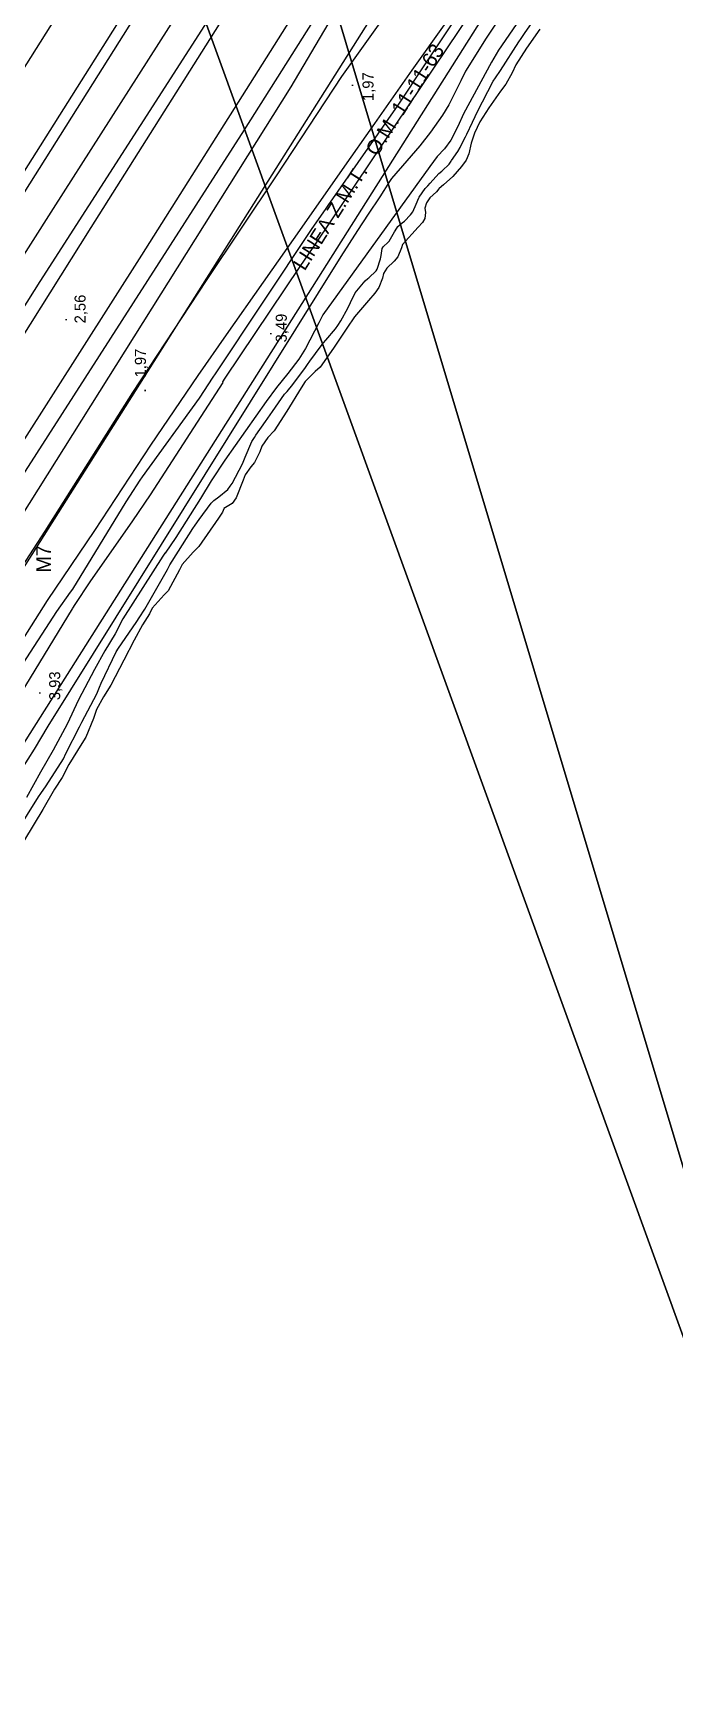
# Model space of a CAD drawing. Extents: x 731654 to 732244, y 4380181 to 4381208.
# Drawn here: x 731817.4 to 731904.6, y 4380297.4 to 4380524.4 of the extents above; entities that cross this region are included whole.
import ezdxf
from ezdxf.enums import TextEntityAlignment as Align

# ---------------------------------------------------------------- set-up
doc = ezdxf.new("R2010")
doc.units = 0
doc.linetypes.add('DASHED', pattern=[0])
doc.linetypes.add('HIDDEN', pattern=[0])
doc.layers.get('0').update_dxf_attribs({"linetype": 'CONTINUOUS'})
for name, color, linetype in [('14', 7, 'CONTINUOUS'), ('24', 7, 'CONTINUOUS'), ('25', 7, 'CONTINUOUS'), ('39', 7, 'CONTINUOUS'), ('40', 7, 'CONTINUOUS'), ('44', 7, 'CONTINUOUS'), ('48', 7, 'CONTINUOUS'), ('61', 7, 'CONTINUOUS'), ('8', 7, 'CONTINUOUS'), ('9', 7, 'CONTINUOUS')]:
    doc.layers.add(name, color=color, linetype=linetype)

msp = doc.modelspace()

# ---------------------------------------------------------------- linework, layer by layer
at = {"layer": '14', "color": 0, "linetype": 'CONTINUOUS'}
for points in [[(731890.96, 4380638.24), (731873.46, 4380610.4), (731849.88, 4380572.96), (731820.37, 4380526.54), (731800.62, 4380495.25), (731775.15, 4380454.89), (731750.17, 4380415.56), (731726.58, 4380378.33), (731704.44, 4380343.53), (731700, 4380336.54)], [(731700, 4380322.36), (731714.43, 4380345.08), (731733.32, 4380375.02), (731744.82, 4380393.08), (731762.01, 4380420.04), (731787.2, 4380459.75), (731812.97, 4380500.63), (731835.4, 4380536.19), (731865.25, 4380583.42), (731881.52, 4380609.04), (731896.43, 4380632.86)], [(731700, 4380299.34), (731709.73, 4380314.49), (731744.78, 4380370.23), (731782.48, 4380429.97), (731825.22, 4380498.01), (731872.8, 4380573.39), (731905.61, 4380624.96)], [(731700.57, 4380286.32), (731716.75, 4380311.8), (731751.79, 4380366.81), (731787.58, 4380424.44), (731832.13, 4380494.25), (731879.71, 4380569.63), (731912.51, 4380621.17)]]:
    msp.add_lwpolyline(points, dxfattribs=at)
at = {"layer": '24', "color": 0, "linetype": 'CONTINUOUS'}
for points in [[(731886.24, 4380524.96), (731884.42, 4380522.4), (731882.97, 4380520.15), (731882.5, 4380519.05), (731881.65, 4380517.48), (731880.9, 4380516.53), (731879.31, 4380514.3), (731878.11, 4380512.37), (731877.36, 4380510.83), (731876.9, 4380509.46), (731876.61, 4380508.01), (731876.22, 4380507.17), (731875.58, 4380506.28), (731874.42, 4380504.96), (731873.16, 4380503.79), (731872.55, 4380503.31), (731872.53, 4380503.28), (731872.21, 4380502.88), (731871.3, 4380502.06), (731870.83, 4380501.34), (731870.63, 4380500.63), (731870.71, 4380500.05), (731870.6, 4380499.21), (731870.3, 4380498.69), (731869.7, 4380498.07), (731867.56, 4380495.71), (731867.44, 4380495.23), (731866.94, 4380494.02), (731866.44, 4380493.41), (731865.44, 4380492.48), (731864.97, 4380491.76), (731864.83, 4380491.13), (731864.35, 4380489.85), (731863.83, 4380489.07), (731862.95, 4380488.1), (731861.06, 4380485.85), (731859.98, 4380484.31), (731858.18, 4380481.58)], [(731858.18, 4380481.58), (731856.36, 4380479), (731855.68, 4380478.42), (731854.35, 4380477.07), (731853.8, 4380476.21), (731851.84, 4380473.01), (731850.1, 4380470.36), (731849.26, 4380469.44), (731848.46, 4380468.28), (731848.17, 4380467.48), (731847.45, 4380466.03), (731846.93, 4380465.48), (731846.17, 4380464.39), (731845.91, 4380463.63), (731844.96, 4380461.25), (731844.42, 4380460.46), (731843.97, 4380460.21), (731843.25, 4380459.78), (731843.25, 4380459.77), (731843.07, 4380459.29), (731842.54, 4380458.48), (731839.87, 4380454.61), (731839.11, 4380453.87), (731837.6, 4380452.19), (731837.23, 4380451.44), (731835.69, 4380448.6), (731835.14, 4380448.05), (731833.51, 4380446.23), (731833.14, 4380445.48), (731832.19, 4380443.96), (731831.06, 4380441.9), (731829.68, 4380439.15), (731827.9, 4380435.76), (731826.89, 4380434.19), (731825.96, 4380432.44), (731825.53, 4380431.23), (731824.51, 4380428.69), (731823.93, 4380427.82), (731822.17, 4380424.98), (731821.27, 4380423.23), (731820.25, 4380421.61), (731818.66, 4380418.88), (731816.15, 4380414.73)]]:
    msp.add_lwpolyline(points, dxfattribs=at)
at = {"layer": '25', "color": 0, "linetype": 'HIDDEN'}
msp.add_lwpolyline([(731761.59, 4380407.62), (731772.04, 4380424.62), (731786.92, 4380448.44), (731804.64, 4380476.33), (731820.09, 4380500.59), (731839.54, 4380531.11), (731858.12, 4380560.65), (731879.51, 4380594.3), (731900.64, 4380627.34)], dxfattribs=at)
at = {"layer": '39', "color": 0, "linetype": 'CONTINUOUS'}
msp.add_lwpolyline([(732138.29, 4380958.72), (732084.2, 4380873.63), (732030.91, 4380789.25), (731976.5, 4380705.14), (731922.83, 4380620.78), (731869.45, 4380536.25), (731815.74, 4380451.33), (731762.28, 4380366.57), (731709.68, 4380281.67), (731700, 4380266.52)], dxfattribs=at)
at = {"layer": '40', "color": 0, "linetype": 'CONTINUOUS'}
msp.add_lwpolyline([(732168.46, 4380994.14), (732149.24, 4380954.55), (731700, 4380244.54)], dxfattribs=at)
at = {"layer": '44', "color": 0, "linetype": 'CONTINUOUS'}
for points in [[(731774.34, 4380394.49), (731788.19, 4380414.9), (731789.52, 4380417.1), (731852.41, 4380517.14), (731857.45, 4380525.64), (731859.28, 4380529.02), (731862.57, 4380534.8), (731864.78, 4380538.44), (731873.15, 4380551.71), (731879.93, 4380562.92), (731882.33, 4380567.09), (731885.9, 4380572.98), (731887.86, 4380576.09), (731889.8, 4380579), (731908.7, 4380607.69), (731916.95, 4380619.61), (731916.93, 4380619.39)], [(731797.61, 4380405.05), (731822.68, 4380446.14), (731822.72, 4380446.26), (731823.03, 4380446.73), (731825.09, 4380449.8), (731830.91, 4380458.12), (731833.3, 4380461.67), (731843.19, 4380476.92), (731843.12, 4380477.04), (731843.43, 4380477.52), (731853.63, 4380492.71), (731856.01, 4380496.13), (731924.51, 4380598.03)], [(731880.75, 4380535.48), (731868.95, 4380517.69), (731868.66, 4380517.23), (731866.92, 4380514.63), (731857.42, 4380501), (731857.13, 4380500.59), (731855.15, 4380497.75), (731842.07, 4380478.1), (731841.79, 4380477.65), (731839.91, 4380474.78), (731832.14, 4380464.08), (731831.84, 4380463.66), (731830.43, 4380461.46), (731829.94, 4380460.69), (731822.67, 4380448.82), (731822.38, 4380448.41), (731820.52, 4380445.79), (731810.78, 4380430.89)], [(731888.83, 4380534.09), (731880.61, 4380522.14), (731879.68, 4380520.5), (731875.86, 4380513.46), (731875.1, 4380511.73), (731874.13, 4380509.9), (731873.28, 4380508.69), (731872.3, 4380507.64), (731871.29, 4380506.29), (731856.75, 4380486.13), (731856.2, 4380485.02), (731854.39, 4380481.53), (731853.45, 4380480.1), (731851.99, 4380478.13), (731850.43, 4380476.25), (731849.03, 4380474.34), (731843.4, 4380466.37), (731841.53, 4380463.57), (731840.08, 4380461.17), (731836.73, 4380455.87), (731835.27, 4380453.73), (731835.25, 4380453.71), (731834.97, 4380453.29), (731829.53, 4380444.81), (731828.47, 4380442.77), (731827.08, 4380440.44), (731825.67, 4380437.88), (731823.51, 4380433.77), (731821.94, 4380430.48), (731820.06, 4380426.92), (731818.32, 4380423.92), (731816.41, 4380420.5)], [(731866.78, 4380497.92), (731866.93, 4380498.13), (731867.52, 4380498.62), (731867.84, 4380498.86), (731868.66, 4380499.71), (731868.96, 4380500.14), (731869.43, 4380501.19), (731869.79, 4380502.02), (731869.85, 4380502.14), (731870.67, 4380503.31), (731871.01, 4380503.67), (731871.33, 4380504.03), (731872.53, 4380505.35), (731872.91, 4380505.67), (731872.96, 4380505.73), (731873.9, 4380506.64), (731874.2, 4380507.04), (731874.26, 4380507.11), (731875.1, 4380508.32), (731875.4, 4380508.89), (731875.81, 4380509.73), (731876.14, 4380510.35), (731876.32, 4380510.69), (731877.11, 4380512.35), (731877.46, 4380513.11), (731877.74, 4380513.71), (731879.91, 4380517.92), (731880.22, 4380518.38), (731880.89, 4380519.35), (731883.4, 4380523.25), (731883.71, 4380523.69), (731884.18, 4380524.4), (731887.89, 4380529.79)], [(731880.76, 4380526.48), (731878.96, 4380523.75), (731876.12, 4380519.27), (731875.5, 4380517.94), (731873.89, 4380514.67), (731873.01, 4380513.29), (731871.4, 4380510.98), (731869.92, 4380509.12), (731868.15, 4380507.08), (731866.09, 4380504.67), (731866.09, 4380504.67), (731865.8, 4380504.26), (731864.48, 4380502.16), (731862.88, 4380499.84), (731861.47, 4380497.58), (731859.2, 4380494.08), (731819.33, 4380430.19), (731817.48, 4380427.08), (731815.75, 4380424.36)], [(731815.07, 4380415.78), (731818.05, 4380420.59), (731818.37, 4380421.04), (731819.08, 4380422.06), (731821.47, 4380425.76), (731821.78, 4380426.46), (731823.63, 4380430.12), (731823.96, 4380430.73), (731824.38, 4380431.51), (731826, 4380434.6), (731826.37, 4380435.5), (731826.57, 4380436.02), (731828.63, 4380440.3), (731828.94, 4380440.78), (731829.36, 4380441.41), (731831.44, 4380444.44), (731831.75, 4380444.91), (731832.5, 4380446.11), (731835.61, 4380451.51), (731835.94, 4380452.13), (731836.22, 4380452.62), (731839.06, 4380457.08), (731839.37, 4380457.53), (731839.9, 4380458.31), (731841.55, 4380460.51), (731841.9, 4380460.89), (731842.58, 4380461.39), (731843.83, 4380462.38), (731844.14, 4380462.84), (731844.4, 4380463.21), (731845.83, 4380465.85), (731846.15, 4380466.76), (731847.09, 4380468.92), (731847.42, 4380469.44), (731847.63, 4380469.76), (731848.94, 4380471.64), (731849.25, 4380472.09), (731849.87, 4380472.98), (731851.52, 4380475.32), (731851.9, 4380475.69), (731852.64, 4380476.67), (731854.36, 4380478.98), (731854.66, 4380479.39), (731854.95, 4380479.81), (731856.5, 4380481.92), (731856.83, 4380482.31), (731857.16, 4380482.67), (731858.44, 4380484.23), (731858.76, 4380484.69), (731859.19, 4380485.32), (731860.15, 4380487.05), (731860.5, 4380487.8), (731861.12, 4380489.12), (731862.48, 4380490.76), (731862.87, 4380491.08), (731862.98, 4380491.17), (731863.97, 4380492.13), (731864.13, 4380492.36), (731864.57, 4380493.73), (731864.66, 4380494.19), (731864.82, 4380495.16), (731864.96, 4380495.37), (731865.63, 4380496.01), (731865.75, 4380496.15), (731866.47, 4380497.44), (731866.78, 4380497.92)]]:
    msp.add_lwpolyline(points, dxfattribs=at)
at = {"layer": '8', "color": 0, "linetype": 'DASHED'}
msp.add_lwpolyline([(731700, 4380266.58), (731701.95, 4380269.66), (731709.73, 4380282.51), (731718.28, 4380296.19), (731728.39, 4380312.17), (731732.99, 4380319.57), (731740.71, 4380331.07), (731749.56, 4380342.96), (731758.96, 4380355.06), (731768.89, 4380367.44), (731776.72, 4380376.6), (731780.96, 4380382.05), (731784.06, 4380386.42), (731786.61, 4380393.94), (731790.89, 4380406.91), (731795.63, 4380417.61), (731806.22, 4380437.13), (731818.97, 4380456.73), (731830.89, 4380475.58), (731840.93, 4380490.8), (731850.42, 4380505.02), (731859.33, 4380518.56), (731866.11, 4380528.04)], dxfattribs=at)
at = {"layer": '8', "color": 0, "linetype": 'CONTINUOUS'}
msp.add_lwpolyline([(731873.47, 4380525.88), (731868.84, 4380519.41), (731863.75, 4380512.14), (731859.37, 4380505.89), (731853.9, 4380498.07), (731848.61, 4380490.56), (731843.58, 4380483.39), (731839.71, 4380477.86), (731833.28, 4380468.42), (731825.67, 4380456.81), (731819.25, 4380447.27), (731813.57, 4380438.32)], dxfattribs=at)
at = {"layer": '9', "color": 0, "linetype": 'HIDDEN'}
for points in [[(731898.97, 4380633.23), (731886.63, 4380614.15), (731875.27, 4380596.27), (731855.82, 4380565.76), (731836.08, 4380534.48), (731813.99, 4380499.42), (731789.39, 4380460.79), (731767.85, 4380426.35), (731745.33, 4380391.32), (731719.85, 4380351), (731700, 4380319.72)], [(731904.28, 4380625.85), (731883.62, 4380593.73), (731852.16, 4380543.42), (731818.25, 4380490.67), (731784.26, 4380436.77), (731745.65, 4380375.37), (731708.6, 4380317.46), (731700, 4380303.82)], [(731700, 4380281.58), (731733.22, 4380333.58), (731772.14, 4380394.71), (731811.19, 4380457.03), (731846.1, 4380511.3), (731879.89, 4380564.79), (731914.56, 4380618.69)]]:
    msp.add_lwpolyline(points, dxfattribs=at)

# ---------------------------------------------------------------- texts
at = {"layer": '39', "color": 0, "linetype": 'CONTINUOUS'}
msp.add_text('M7   ', height=2, rotation=90, dxfattribs=at).set_placement((731818.74, 4380454.05), align=Align.MIDDLE)
at = {"layer": '48', "color": 0, "linetype": 'CONTINUOUS'}
for s, p in [('.', (731860.87, 4380517.05)), (' 1,97', (731863.63, 4380514.65)), (' 2,56', (731824.46, 4380484.41)), ('.', (731821.93, 4380485.21)), (' 3,49', (731851.83, 4380481.82)), ('.', (731849.76, 4380483.3)), (' 1,97', (731832.67, 4380477.06)), ('.', (731832.67, 4380475.56)), (' 3,93', (731821.01, 4380433.17)), ('.', (731818.37, 4380434.42))]:
    msp.add_text(s, height=1.5, rotation=90, dxfattribs=at).set_placement(p)
at = {"layer": '61', "color": 0, "linetype": 'CONTINUOUS'}
msp.add_text('LINEA Z.M.T.   O.M. 11-11-63', height=2, rotation=57.6668, dxfattribs=at).set_placement((731854.26, 4380492.01))

# ---------------------------------------------------------------- meshes
at = {"color": 0, "linetype": 'CONTINUOUS'}
mesh = msp.add_polyface(dxfattribs=at)
corners = [(731962.5, 4380181), (731654.5, 4381207.5), (732244, 4380181), (732244, 4381207.5), (731654.5, 4380181)]
mesh.append_faces([[corners[k] for k in face] for face in [(0, 1, 4), (1, 0, 2, 3)]], dxfattribs={"vtx0": -1, "color": 0})
mesh = msp.add_polyface(dxfattribs=at)
corners = [(732234, 4380191), (731962.5, 4381011), (731962.5, 4380191), (731664.5, 4381011), (732234, 4381011), (731664.5, 4380191)]
mesh.append_faces([[corners[k] for k in face] for face in [(1, 0, 4), (2, 3, 5)]], dxfattribs={"vtx0": -1, "color": 0})
mesh.append_faces([[corners[k] for k in face] for face in [(0, 1, 3, 2)]], dxfattribs={"vtx0": -1, "vtx2": -1, "color": 0})

doc.saveas('drawing.dxf')
